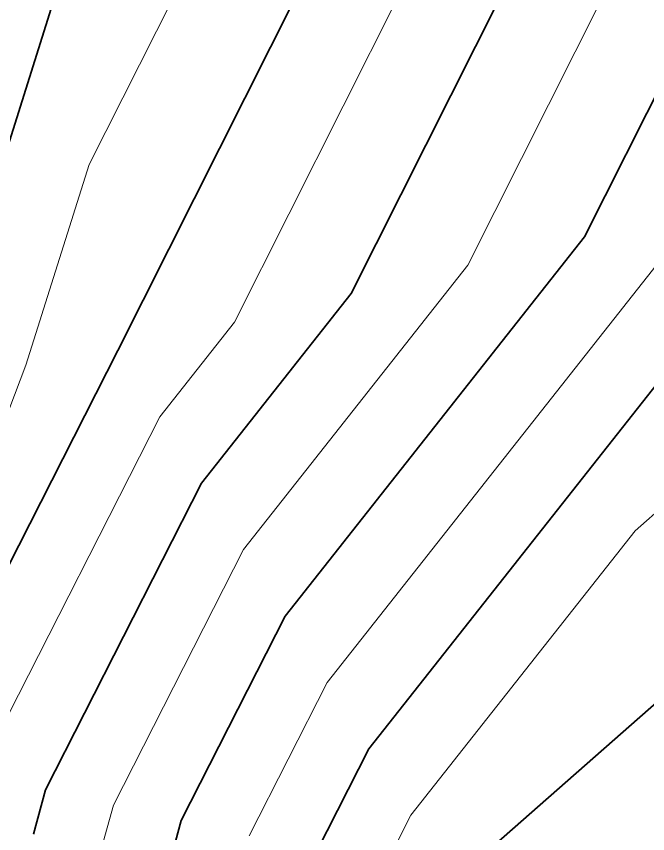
# Model space of a CAD drawing. Header units: millimetres. Extents: x -861324 to 439029, y -308065 to 694685.
# Drawn here: x -188862 to -175708, y 280901 to 297940 of the extents above; entities that cross this region are included whole.
import ezdxf

# ---------------------------------------------------------------- set-up
doc = ezdxf.new("R2010")
doc.units = ezdxf.units.MM
doc.layers.add('C-TOPO-MAJR', color=7, linetype='Continuous', lineweight=35)
doc.layers.add('C-TOPO-MINR', color=7, linetype='Continuous', lineweight=9)

msp = doc.modelspace()

# ---------------------------------------------------------------- linework, layer by layer
at = {"layer": 'C-TOPO-MAJR'}
for p, q in [((-180637, 303127), (-186746, 290975)), ((-177813, 300261), (-181885, 292160)), ((-187939, 298728), (-190576, 290362)), ((-174988, 297395), (-177025, 293345)), ((-172164, 294530), (-181516, 282670)), ((-177025, 293345), (-183260, 285438)), ((-181885, 292160), (-185003, 288207)), ((-186746, 290975), (-191078, 282450)), ((-185003, 288207), (-188252, 281813)), ((-173083, 285782), (-179773, 279902)), ((-183260, 285438), (-185426, 281176)), ((-181516, 282670), (-182599, 280539)), ((-188252, 281813), (-188506, 280888)), ((-185426, 281176), (-185595, 280559))]:
    msp.add_line(p, q, dxfattribs=at)
at = {"layer": 'C-TOPO-MINR'}
for p, q in [((-179225, 301694), (-184316, 291567)), ((-184288, 300928), (-187342, 294852)), ((-176401, 298828), (-179455, 292752)), ((-187342, 294852), (-188661, 290668)), ((-174594, 293937), (-182388, 284054)), ((-179455, 292752), (-184131, 286822)), ((-184316, 291567), (-185875, 289591)), ((-171934, 290762), (-175968, 287216)), ((-188661, 290668), (-189243, 289162)), ((-185875, 289591), (-189665, 282131)), ((-175968, 287216), (-180645, 281286)), ((-184131, 286822), (-186839, 281494)), ((-182388, 284054), (-184012, 280857)), ((-186839, 281494), (-187051, 280724)), ((-180645, 281286), (-181186, 280220))]:
    msp.add_line(p, q, dxfattribs=at)

doc.saveas('drawing.dxf')
